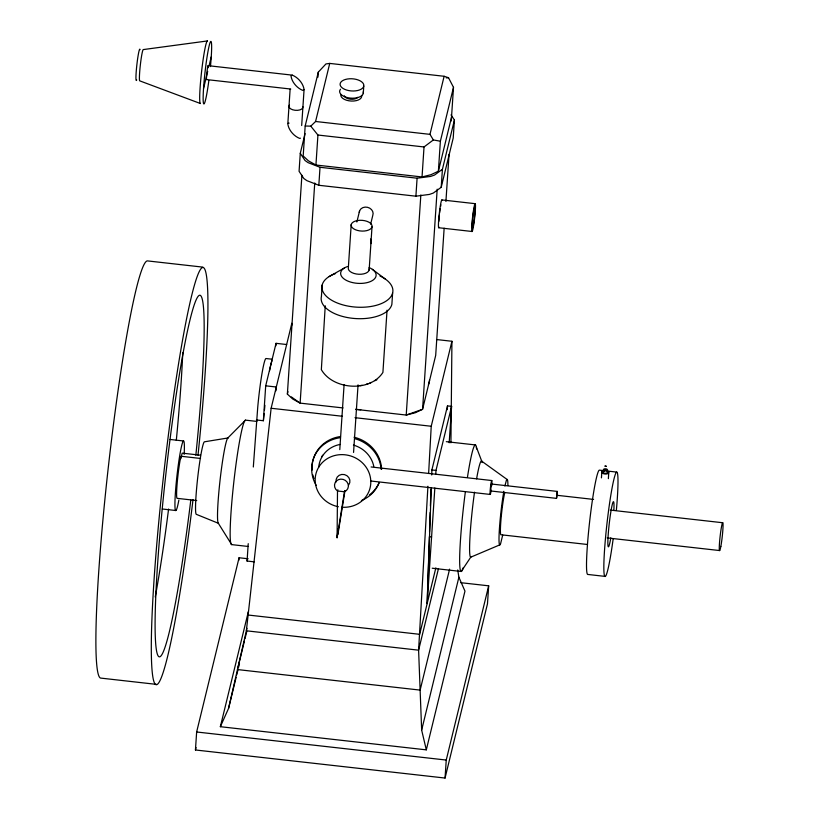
<?xml version="1.0" encoding="UTF-8"?>
<svg xmlns="http://www.w3.org/2000/svg" width="819" height="819" viewBox="0 0 819 819"><rect width="100%" height="100%" fill="white"/><g stroke="black" fill="none" stroke-linecap="round" stroke-linejoin="round"><path stroke-width="1.23" d="M337.991 529.094L337.09 537.735L337.5 490.98A7.002 6.542 18 0 1 336.486 480.907A7.002 6.542 18 0 1 347.113 482.104A7.002 6.542 18 0 1 344.441 491.758L337.09 537.735M436.681 339.557L451.934 341.277L450.931 442.813M434.838 488.001L427.16 603.552L429.381 536.732L431.582 536.977M429.545 531.623L430.18 512.469M430.395 506.081L430.948 489.475M427.16 603.552L431.265 487.602M431.715 474.989L431.889 469.952L447.491 405.896L451.607 406.357L449.191 442.782M447.358 409.674L447.491 405.896M491.42 485.718L491.38 484.009L490.601 490.96L556.47 498.372L556.777 497.328L557.248 491.41L491.38 484.009M427.917 486.271L418.601 650.173L421.652 730.098L426.31 749.856L220.352 726.699L248.433 611.363M428.624 473.505L431.234 426.259L451.934 341.277M180.794 458.691L182.176 453.142L200.532 455.21M460.8 582.688L488.677 585.82L487.479 603.818L445.055 778.05L195.444 749.979L196.642 731.991L239.066 557.749L247.942 558.753M238.913 560.155L239.066 557.749M254.279 561.854L247.072 561.046L248.229 543.673M253.317 467.004L257.76 406.941A38.483 2.938 -83.6 0 1 266.001 358.527L271.775 359.183M256.439 419.963L263.38 420.741L265.694 385.821L276.044 343.325L286.65 344.523M290.121 89.189L287.817 123.976C288.687 130.19 293.816 136.046 299.58 138.38L300.44 138.206M275.88 345.823L276.044 343.325M301.679 125.532L304.074 89.547C303.194 83.333 298.065 77.467 292.301 75.143L208.169 65.674M305.077 133.599L300.276 153.307L299.078 171.304L303.818 178.491L306.859 180.641L318.826 185.278L415.898 196.191L429.432 194.42L433.323 193.049L441.216 187.285L453.214 138.012L454.412 120.024L451.023 114.885M343.069 407.944L300.123 403.122L292.67 398.986L287.367 394.093L301.904 175.256M451.269 120.936L453.501 87.346L448.515 77.723L444.123 76.28L329.729 63.411L325.942 63.943L318.294 72.144L305.18 126.003L303.184 155.999L308.487 160.882L315.939 165.018L422.041 176.955L431.05 174.672L438.39 171.202L451.504 117.332M317.956 77.14L318.294 72.144M314.742 183.016L300.123 403.122L291.288 396.877M315.939 165.018L317.926 135.033L310.79 126.157L305.18 126.003M318.826 185.278L320.024 167.291L308.057 162.643L305.016 160.493L300.276 153.307M322.184 285.002L321.427 296.427A35.545 18.202 3.8 0 0 352.293 318.274A35.545 18.202 3.8 0 0 391.871 304.351L392.629 292.926M325.245 305.804L321.345 369.645C333.057 389.926 370.208 392.424 382.913 372.41L387.049 310.206M351.208 224.519L348.341 267.7A10.493 5.375 3.8 0 0 358.824 274.263A10.493 5.375 3.8 0 0 369.123 268.632M363.278 93.397L363.759 86.2A11.896 6.091 3.8 0 0 347.338 79.023A11.896 6.091 3.8 0 0 344.819 89.394A11.896 6.091 3.8 0 0 363.759 86.2M339.783 449.611L344.103 384.572M353.562 452.446L358.057 384.858M369.144 270.045L372.01 226.863A10.493 5.375 3.8 0 0 357.524 220.536A10.493 5.375 3.8 0 0 355.303 229.678A10.493 5.375 3.8 0 0 372.01 226.863M415.898 196.191L417.096 178.204L430.62 176.433L434.52 175.061L442.414 169.298L454.412 120.024M420.843 194.942L406.224 415.049L355.702 409.367M422.041 176.955L424.027 146.959L433.353 139.947L440.376 141.216L438.39 171.202M437.192 189.189L422.573 409.305L415.233 412.766L406.224 415.049L422.573 409.305L435.688 355.436L444.144 228.204M441.216 187.285L442.414 169.298M445.915 201.484L449.047 154.412M435.759 474.181L436.005 470.413L451.607 406.357M445.055 778.05L446.242 760.052L488.677 585.82M601.433 477.866L601.832 471.867M608.363 478.644L608.763 472.645M291.625 325.808L291.83 323.27L271.13 408.261L246.365 630.804L228.562 708.384L220.352 726.699M338.38 529.094L337.96 534.152L345.004 490.632M275.931 390.827L276.3 387.008L265.694 385.821M263.38 420.741L264.097 413.636M264.455 410.084L264.691 407.719A38.483 2.938 -83.6 0 1 264.916 405.292M490.909 489.926L490.601 490.96M504.893 486.046L506.306 480.63A32.903 2.508 -83.6 0 1 507.903 485.565M502.692 535.114L500.604 543.683A32.903 2.508 -83.6 0 1 499.344 529.924A32.903 2.508 -83.6 0 1 503.839 491.318M203.542 88.472L207.698 71.417M209.183 65.325L211.261 56.798M310.79 126.157L315.581 121.488L329.729 63.411M195.444 749.979L196.038 747.522M287.367 394.093L287.96 391.646M247.072 561.046L247.666 558.619M248.474 612.53L247.881 614.997L419.666 634.315L435.862 567.823M246.969 628.327L246.365 630.804L418.601 650.173L438.493 568.499M244.39 641.175L237.469 669.563L420.137 690.1L449.6 569.133M244.994 638.707L246.795 631.295M228.562 708.384L236.138 677.313M236.742 674.825L237.95 669.86M238.554 667.372L239.465 663.646M356.869 222L359.592 210.821M370.659 224.13L372.778 215.438A7.002 5.989 13.7 0 0 367.485 207.289A7.002 5.989 13.7 0 0 359.254 212.346M433.353 139.947L429.985 134.357L444.123 76.28M440.376 141.216L453.501 87.346M421.652 730.098L458.886 577.231L457.719 569.963M426.31 749.856L464.967 591.113L458.886 577.231M337.889 489.793L337.5 490.98L344.441 491.758L344.819 490.571M304.074 89.547L302.764 90.397C297 88.063 291.881 82.207 291.001 75.993L292.301 75.143M471.201 556.5L461.22 571.478L432.217 568.212M557.248 491.41L556.47 498.372M228.091 437.715L245.516 420.137L256.89 421.416M329.084 276.597L344.226 268.079M369.635 383.2L371.191 382.453M374.887 380.712L376.883 379.76M499.815 544.86L470.761 557.176A48.393 3.696 -83.6 0 1 474.518 492.178M362.121 385.278L359.991 385.647M366.421 384.193L368.038 383.783M288.257 123.29L289.117 123.116M446.294 77.897L448.515 77.723M206.623 79.586L290.755 89.046M315.581 121.488L429.985 134.357M317.926 135.033L424.027 146.959M320.024 167.291L417.096 178.204M441.871 199.928L475.153 203.675M438.779 227.743L472.061 231.49M202.866 267.127L147.4 260.892A209.93 16.032 -83.6 0 0 107.893 470.997A209.93 16.032 -83.6 0 0 100.983 678.122L156.449 684.367M271.13 408.261L342.291 416.257M354.996 417.69L431.234 426.259M446.294 441.666L475.296 444.922M604.35 470.7L599.395 470.147A52.477 4.003 -83.6 0 0 589.516 522.665A52.477 4.003 -83.6 0 0 587.796 574.447L605.128 576.402M606.828 470.976L616.727 472.092M170.065 439.465L183.528 440.98M431.889 469.952L436.005 470.413M371.109 466.963L491.769 480.528M556.756 495.27L593.57 499.416M200.532 458.456L180.958 456.255A22.737 1.74 -83.6 0 0 177.303 481.746A22.737 1.74 -83.6 0 0 177.15 498.341L196.724 500.552M370.833 481.009L490.212 494.441M610.298 510.094L722.716 522.737M607.207 537.909L719.625 550.552M587.274 544.471L500.941 534.756A22.737 1.74 -83.6 0 1 501.105 518.161A22.737 1.74 -83.6 0 1 504.75 492.669M162.336 508.998L175.798 510.513M218.53 523.597L231.675 544.615L248.096 546.457M196.642 731.991L446.242 760.052M481.459 460.995L507.094 479.463M372.379 269.349L385.391 279.125M476.33 446.969L482.248 462.54A48.393 3.696 -83.6 0 0 476.597 478.839M467.495 476.955A63.677 4.863 -83.6 0 1 476.597 448.966M463.329 567.516A63.677 4.863 -83.6 0 1 459.725 555.149A63.677 4.863 -83.6 0 1 465.305 492.26M231.675 544.615A62.633 4.781 -83.6 0 1 233.732 482.821A62.633 4.781 -83.6 0 1 245.516 420.137M613.185 538.687A52.477 4.003 -83.6 0 1 603.838 566.666A52.477 4.003 -83.6 0 1 613.4 481.48A52.477 4.003 -83.6 0 1 616.359 510.391M610.8 537.878A22.737 1.74 -83.6 0 1 607.882 541.021A22.737 1.74 -83.6 0 1 611.588 507.688A22.737 1.74 -83.6 0 1 613.861 510.36M269.574 370.71A38.483 2.938 -83.6 0 1 272.01 360.688M607.401 470.925A3.501 1.792 3.8 0 1 607.678 473.679A3.501 1.792 3.8 0 1 602.364 473.085A3.501 1.792 3.8 0 1 603.941 470.536M607.227 471.928A2.099 1.075 3.8 0 1 606.285 473.249A2.099 1.075 3.8 0 1 603.542 472.758A2.099 1.075 3.8 0 1 604.012 471.345M321.519 457.237A27.989 26.157 18 0 1 322.635 455.231M379.166 482.463A34.992 32.688 18 0 1 369.42 494.983M313.974 478.613A34.992 32.688 18 0 1 312.899 475.01M312.152 470.126A34.992 32.688 18 0 1 340.509 436.527M354.074 437.213A34.992 32.688 18 0 1 381.593 469.328M318.724 467.178A27.989 26.157 18 0 1 340.213 444.42M353.429 445.086A27.989 26.157 18 0 1 373.812 466.543M379.228 482.524A34.992 32.688 18 0 1 361.414 500.552M316.267 485.483A34.992 32.688 18 0 1 340.12 437.715M354.811 438.677A34.992 32.688 18 0 1 381.142 469.277M338.39 506.746A27.989 26.157 18 0 1 320.772 464.281A27.989 26.157 18 0 1 368.1 470.587A27.989 26.157 18 0 1 342.004 507.227M336.148 481.9A7.002 6.542 18 0 1 344.43 474.58A7.002 6.542 18 0 1 348.72 484.909M491.072 490.919A7.002 0.532 -83.6 0 1 490.059 492.434A7.002 0.532 -83.6 0 1 491.39 481.48A7.002 0.532 -83.6 0 1 491.717 485.636M370.516 238.994A7.002 5.989 13.7 0 1 370.905 243.622M369.072 267.516A17.772 9.101 3.8 0 1 371.56 281.019A17.772 9.101 3.8 0 1 345.393 279.842A17.772 9.101 3.8 0 1 347.471 266.544M379.996 276.003A35.545 18.202 3.8 0 1 383.067 302.815A35.545 18.202 3.8 0 1 331.091 299.908A35.545 18.202 3.8 0 1 335.585 273.515M439.117 227.252A13.995 1.065 -83.6 0 1 439.24 213.943A13.995 1.065 -83.6 0 1 442.096 200.379M438.933 221.263A10.493 0.799 -83.6 0 1 439.414 214.824M439.619 213.012A10.493 0.799 -83.6 0 1 440.202 208.691M440.571 206.521A10.493 0.799 -83.6 0 1 440.919 204.842M357.729 97.328A7.002 3.583 3.8 0 1 350.399 99.181A7.002 3.583 3.8 0 1 344.338 95.823M363.257 91.8A11.896 6.091 3.8 0 1 350.03 98.055A11.896 6.091 3.8 0 1 340.489 89.24M429.535 380.118A68.223 34.93 3.8 0 1 428.439 384.592M360.79 409.725A68.223 34.93 3.8 0 1 355.692 409.346M361.629 95.424A10.493 5.375 3.8 0 1 351.341 101.054A10.493 5.375 3.8 0 1 340.858 94.492M302.856 106.603A7.002 3.583 3.8 0 1 295.086 110.278A7.002 3.583 3.8 0 1 289.465 105.098M206.787 79.341A7.002 0.532 -83.6 0 1 207.074 70.884A7.002 0.532 -83.6 0 1 208.333 67.68M136.701 79.924A15.745 1.198 -83.6 0 1 136.845 64.947A15.745 1.198 -83.6 0 1 140.059 49.693M208.855 80.518A31.491 2.406 -83.6 0 1 203.143 97.942A31.491 2.406 -83.6 0 1 209.05 46.253A31.491 2.406 -83.6 0 1 210.452 66.585M193.018 499.6A209.93 16.032 -83.6 0 1 151.32 651.699A209.93 16.032 -83.6 0 1 191.093 297.983A209.93 16.032 -83.6 0 1 198.003 455.282M190.807 499.979A181.941 13.892 -83.6 0 1 155.098 627.426A181.941 13.892 -83.6 0 1 189.496 322A181.941 13.892 -83.6 0 1 195.833 455.333M178.849 500.153A34.992 2.672 -83.6 0 1 175.041 499.416A34.992 2.672 -83.6 0 1 180.876 449.273A34.992 2.672 -83.6 0 1 184.173 454.381M182.77 352.6A181.941 13.892 -83.6 0 1 176.31 440.284M168.581 509.039A181.941 13.892 -83.6 0 1 155.252 596.959M605.046 466.093L606.388 466.339L605.046 466.093M604.811 469.686L606.152 469.932L604.811 469.686M228.061 437.96L204.494 441.799A36.517 2.785 -83.6 0 0 197.625 478.347A36.517 2.785 -83.6 0 0 196.427 514.373L218.56 523.351A42.967 3.276 -83.6 0 1 219.973 480.958A42.967 3.276 -83.6 0 1 228.061 437.96M207.412 40.95L143.274 49.58A15.745 1.198 -83.6 0 0 140.305 65.336A15.745 1.198 -83.6 0 0 139.793 80.876L200.45 103.532A31.491 2.406 -83.6 0 1 201.484 72.461A31.491 2.406 -83.6 0 1 207.412 40.95M720.843 546.406A13.995 1.065 -83.6 0 0 722.942 523.187A13.995 1.065 -83.6 0 0 719.717 540.335A13.995 1.065 -83.6 0 0 720.843 546.406M604.197 470.649A2.099 1.075 3.8 0 0 607.534 470.086A2.099 1.075 3.8 0 0 604.637 468.826A2.099 1.075 3.8 0 0 604.197 470.649M473.28 227.344A13.995 1.065 -83.6 0 0 475.378 204.126A13.995 1.065 -83.6 0 0 472.153 221.273A13.995 1.065 -83.6 0 0 473.28 227.344M473.362 224.908A10.493 0.799 -83.6 0 0 474.938 207.483A10.493 0.799 -83.6 0 0 472.522 220.352A10.493 0.799 -83.6 0 0 473.362 224.908"/></g></svg>
